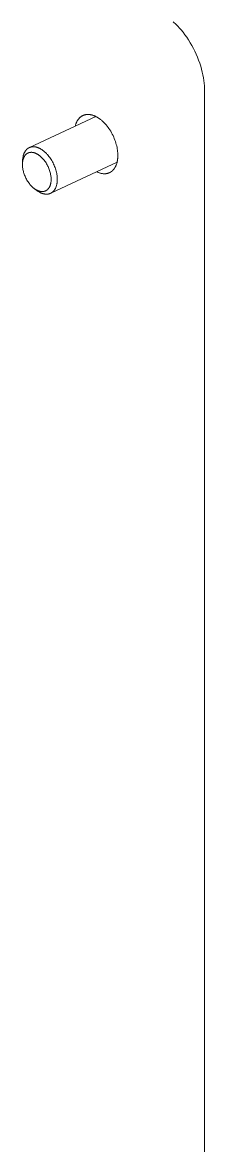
# Model space of a CAD drawing. Header units: inches. Extents: x -11 to 189, y -7 to 133.
# Drawn here: x 131.28 to 132.12, y 45.39 to 50.59 of the extents above; entities that cross this region are included whole.
import ezdxf

# ---------------------------------------------------------------- set-up
doc = ezdxf.new("R2010")
doc.units = ezdxf.units.IN
doc.layers.add('ZANO_R', color=7, linetype='Continuous', lineweight=0)

msp = doc.modelspace()

# ---------------------------------------------------------------- linework, layer by layer
at = {"layer": 'ZANO_R'}
for p, q in [((131.97914, 50.58854), (131.98383, 50.58433)), ((131.98383, 50.58433), (131.9885, 50.57998)), ((131.9885, 50.57998), (131.99316, 50.57547)), ((131.99316, 50.57547), (131.9978, 50.57082)), ((131.9978, 50.57082), (132.00242, 50.56602)), ((132.00242, 50.56602), (132.00702, 50.56107)), ((132.00702, 50.56107), (132.01611, 50.55077)), ((132.01611, 50.55077), (132.02504, 50.53993)), ((132.02504, 50.53993), (132.03376, 50.52858)), ((132.03376, 50.52858), (132.04224, 50.51677)), ((132.04224, 50.51677), (132.05044, 50.50453)), ((132.05044, 50.50453), (132.05833, 50.4919)), ((132.05833, 50.4919), (132.06586, 50.47894)), ((132.06586, 50.47894), (132.07302, 50.4657)), ((132.07302, 50.4657), (132.07976, 50.45223)), ((132.07976, 50.45223), (132.08608, 50.43859)), ((132.08608, 50.43859), (132.09194, 50.42482)), ((132.09194, 50.42482), (132.09733, 50.411)), ((132.09733, 50.411), (132.10223, 50.39717)), ((132.10223, 50.39717), (132.10665, 50.38339)), ((132.10665, 50.38339), (132.11056, 50.3697)), ((132.11056, 50.3697), (132.11398, 50.35617)), ((132.11398, 50.35617), (132.11691, 50.34283)), ((132.11691, 50.34283), (132.11935, 50.32972)), ((132.11935, 50.32972), (132.12131, 50.3169)), ((132.12131, 50.3169), (132.1228, 50.30439)), ((132.1228, 50.30439), (132.12385, 50.29221)), ((132.12385, 50.29221), (132.12446, 50.28041)), ((132.12446, 50.28041), (132.12466, 50.269)), ((132.12466, 40.2743), (132.12466, 50.269)), ((131.3145, 50.00707), (131.62075, 50.15047)), ((131.54196, 50.13985), (131.54324, 50.14133)), ((131.54324, 50.14133), (131.54455, 50.14276)), ((131.54455, 50.14276), (131.54591, 50.14414)), ((131.54591, 50.14414), (131.5473, 50.14546)), ((131.5473, 50.14546), (131.54872, 50.14673)), ((131.54872, 50.14673), (131.55018, 50.14794)), ((131.55018, 50.14794), (131.55167, 50.1491)), ((131.55167, 50.1491), (131.55319, 50.1502)), ((131.55319, 50.1502), (131.55397, 50.15073)), ((131.55397, 50.15073), (131.55475, 50.15124)), ((131.55475, 50.15124), (131.55554, 50.15174)), ((131.55554, 50.15174), (131.55634, 50.15222)), ((131.55634, 50.15222), (131.55714, 50.15269)), ((131.55714, 50.15269), (131.55795, 50.15315)), ((131.55795, 50.15315), (131.55877, 50.15359)), ((131.55877, 50.15359), (131.55959, 50.15401)), ((131.55959, 50.15401), (131.56042, 50.15442)), ((131.56042, 50.15442), (131.56126, 50.15481)), ((131.56126, 50.15481), (131.56211, 50.15519)), ((131.56211, 50.15519), (131.56296, 50.15556)), ((131.56296, 50.15556), (131.56381, 50.15591)), ((131.56381, 50.15591), (131.56467, 50.15624)), ((131.56467, 50.15624), (131.56554, 50.15656)), ((131.56554, 50.15656), (131.56642, 50.15686)), ((131.56642, 50.15686), (131.56818, 50.15742)), ((131.56818, 50.15742), (131.56996, 50.15792)), ((131.56996, 50.15792), (131.57176, 50.15836)), ((131.57176, 50.15836), (131.57358, 50.15874)), ((131.57358, 50.15874), (131.57542, 50.15906)), ((131.57542, 50.15906), (131.57727, 50.15932)), ((131.57727, 50.15932), (131.57913, 50.15951)), ((131.57913, 50.15951), (131.58101, 50.15965)), ((131.58101, 50.15965), (131.5829, 50.15973)), ((131.5829, 50.15973), (131.58479, 50.15976)), ((131.58479, 50.15976), (131.5867, 50.15972)), ((131.5867, 50.15972), (131.58861, 50.15963)), ((131.58861, 50.15963), (131.59053, 50.15948)), ((131.59053, 50.15948), (131.59245, 50.15928)), ((131.59245, 50.15928), (131.59437, 50.15902)), ((131.59437, 50.15902), (131.5963, 50.15871)), ((131.5963, 50.15871), (131.59822, 50.15835)), ((131.59822, 50.15835), (131.60015, 50.15794)), ((131.60015, 50.15794), (131.60207, 50.15748)), ((131.60207, 50.15748), (131.60399, 50.15696)), ((131.60399, 50.15696), (131.6059, 50.1564)), ((131.6059, 50.1564), (131.60781, 50.1558)), ((131.60781, 50.1558), (131.60972, 50.15515)), ((131.60972, 50.15515), (131.61161, 50.15445)), ((131.61161, 50.15445), (131.6135, 50.15372)), ((131.6135, 50.15372), (131.61538, 50.15294)), ((131.61538, 50.15294), (131.61724, 50.15212)), ((131.61724, 50.15212), (131.6191, 50.15126)), ((131.6191, 50.15126), (131.62094, 50.15037)), ((131.62094, 50.15037), (131.62277, 50.14944)), ((131.62277, 50.14944), (131.625, 50.14825)), ((131.625, 50.14825), (131.62725, 50.14699)), ((131.62725, 50.14699), (131.62951, 50.14565)), ((131.62951, 50.14565), (131.63179, 50.14424)), ((131.63179, 50.14424), (131.63409, 50.14275)), ((131.63409, 50.14275), (131.63639, 50.14118)), ((131.63639, 50.14118), (131.63871, 50.13954)), ((131.52586, 50.10604), (131.5264, 50.10819)), ((131.5264, 50.10819), (131.52699, 50.11032)), ((131.52699, 50.11032), (131.52761, 50.11242)), ((131.52761, 50.11242), (131.52827, 50.1145)), ((131.52827, 50.1145), (131.52898, 50.11655)), ((131.52898, 50.11655), (131.52973, 50.11857)), ((131.52973, 50.11857), (131.53052, 50.12056)), ((131.53052, 50.12056), (131.53135, 50.12251)), ((131.53135, 50.12251), (131.53223, 50.12443)), ((131.53223, 50.12443), (131.53315, 50.12631)), ((131.53315, 50.12631), (131.5341, 50.12815)), ((131.5341, 50.12815), (131.5351, 50.12996)), ((131.5351, 50.12996), (131.53615, 50.13172)), ((131.53615, 50.13172), (131.53723, 50.13343)), ((131.53723, 50.13343), (131.53835, 50.13511)), ((131.53835, 50.13511), (131.53951, 50.13674)), ((131.53951, 50.13674), (131.54072, 50.13832)), ((131.54072, 50.13832), (131.54196, 50.13985)), ((131.63871, 50.13954), (131.64104, 50.13782)), ((131.64104, 50.13782), (131.64337, 50.13603)), ((131.64337, 50.13603), (131.64571, 50.13416)), ((131.64571, 50.13416), (131.64805, 50.13221)), ((131.64805, 50.13221), (131.65039, 50.13018)), ((131.65039, 50.13018), (131.65273, 50.12808)), ((131.65273, 50.12808), (131.65507, 50.1259)), ((131.65507, 50.1259), (131.6574, 50.12365)), ((131.6574, 50.12365), (131.65972, 50.12132)), ((131.65972, 50.12132), (131.66203, 50.11892)), ((131.66203, 50.11892), (131.66433, 50.11645)), ((131.66433, 50.11645), (131.66888, 50.1113)), ((131.66888, 50.1113), (131.67334, 50.10588)), ((131.67334, 50.10588), (131.6777, 50.1002)), ((131.6777, 50.1002), (131.68194, 50.0943)), ((131.68194, 50.0943), (131.68604, 50.08818)), ((131.68604, 50.08818), (131.68998, 50.08186)), ((131.68998, 50.08186), (131.69375, 50.07538)), ((131.69375, 50.07538), (131.69733, 50.06876)), ((131.69733, 50.06876), (131.7007, 50.06203)), ((131.7007, 50.06203), (131.70386, 50.05521)), ((131.70386, 50.05521), (131.70679, 50.04833)), ((131.70679, 50.04833), (131.70948, 50.04141)), ((131.70948, 50.04141), (131.71194, 50.0345)), ((131.29169, 49.98558), (131.2908, 49.98391)), ((131.29261, 49.98721), (131.29169, 49.98558)), ((131.29358, 49.9888), (131.29261, 49.98721)), ((131.29459, 49.99034), (131.29358, 49.9888)), ((131.29564, 49.99183), (131.29459, 49.99034)), ((131.29674, 49.99327), (131.29564, 49.99183)), ((131.2973, 49.99397), (131.29674, 49.99327)), ((131.29787, 49.99466), (131.2973, 49.99397)), ((131.29845, 49.99533), (131.29787, 49.99466)), ((131.29904, 49.99599), (131.29845, 49.99533)), ((131.29964, 49.99664), (131.29904, 49.99599)), ((131.30025, 49.99728), (131.29964, 49.99664)), ((131.30087, 49.9979), (131.30025, 49.99728)), ((131.3015, 49.9985), (131.30087, 49.9979)), ((131.30213, 49.9991), (131.3015, 49.9985)), ((131.30278, 49.99968), (131.30213, 49.9991)), ((131.30343, 50.00024), (131.30278, 49.99968)), ((131.3041, 50.00079), (131.30343, 50.00024)), ((131.30477, 50.00132), (131.3041, 50.00079)), ((131.30545, 50.00184), (131.30477, 50.00132)), ((131.30614, 50.00235), (131.30545, 50.00184)), ((131.30683, 50.00284), (131.30614, 50.00235)), ((131.30754, 50.00332), (131.30683, 50.00284)), ((131.30825, 50.00378), (131.30754, 50.00332)), ((131.30897, 50.00422), (131.30825, 50.00378)), ((131.30969, 50.00465), (131.30897, 50.00422)), ((131.31043, 50.00507), (131.30969, 50.00465)), ((131.31117, 50.00546), (131.31043, 50.00507)), ((131.31192, 50.00585), (131.31117, 50.00546)), ((131.31267, 50.00622), (131.31192, 50.00585)), ((131.31343, 50.00657), (131.31267, 50.00622)), ((131.3142, 50.00691), (131.31343, 50.00657)), ((131.31497, 50.00723), (131.3142, 50.00691)), ((131.31575, 50.00753), (131.31497, 50.00723)), ((131.31653, 50.00782), (131.31575, 50.00753)), ((131.31732, 50.0081), (131.31653, 50.00782)), ((131.31812, 50.00836), (131.31732, 50.0081)), ((131.31892, 50.0086), (131.31812, 50.00836)), ((131.31823, 49.98439), (131.31898, 49.98446)), ((131.31973, 50.00883), (131.31892, 50.0086)), ((131.31898, 49.98446), (131.31973, 49.98452)), ((131.32054, 50.00904), (131.31973, 50.00883)), ((131.31973, 49.98452), (131.32048, 49.98457)), ((131.32048, 49.98457), (131.32124, 49.9846)), ((131.32135, 50.00923), (131.32054, 50.00904)), ((131.32124, 49.9846), (131.32199, 49.98461)), ((131.32217, 50.00941), (131.32135, 50.00923)), ((131.32199, 49.98461), (131.32275, 49.98461)), ((131.323, 50.00958), (131.32217, 50.00941)), ((131.32275, 49.98461), (131.32351, 49.9846)), ((131.32382, 50.00973), (131.323, 50.00958)), ((131.32351, 49.9846), (131.32428, 49.98458)), ((131.32465, 50.00986), (131.32382, 50.00973)), ((131.32428, 49.98458), (131.32504, 49.98454)), ((131.32549, 50.00998), (131.32465, 50.00986)), ((131.32504, 49.98454), (131.32581, 49.98449)), ((131.32633, 50.01009), (131.32549, 50.00998)), ((131.32581, 49.98449), (131.32734, 49.98434)), ((131.32717, 50.01018), (131.32633, 50.01009)), ((131.32801, 50.01025), (131.32717, 50.01018)), ((131.32886, 50.01031), (131.32801, 50.01025)), ((131.32971, 50.01035), (131.32886, 50.01031)), ((131.33056, 50.01038), (131.32971, 50.01035)), ((131.33227, 50.01039), (131.33056, 50.01038)), ((131.33399, 50.01035), (131.33227, 50.01039)), ((131.33572, 50.01025), (131.33399, 50.01035)), ((131.33744, 50.01009), (131.33572, 50.01025)), ((131.33917, 50.00988), (131.33744, 50.01009)), ((131.34091, 50.00961), (131.33917, 50.00988)), ((131.34264, 50.00929), (131.34091, 50.00961)), ((131.34437, 50.00892), (131.34264, 50.00929)), ((131.3461, 50.0085), (131.34437, 50.00892)), ((131.34782, 50.00803), (131.3461, 50.0085)), ((131.34954, 50.00751), (131.34782, 50.00803)), ((131.35125, 50.00694), (131.34954, 50.00751)), ((131.35295, 50.00634), (131.35125, 50.00694)), ((131.35465, 50.00569), (131.35295, 50.00634)), ((131.35633, 50.00499), (131.35465, 50.00569)), ((131.358, 50.00426), (131.35633, 50.00499)), ((131.35966, 50.00349), (131.358, 50.00426)), ((131.36145, 50.00261), (131.35966, 50.00349)), ((131.36324, 50.00168), (131.36145, 50.00261)), ((131.36506, 50.00068), (131.36324, 50.00168)), ((131.36689, 49.99963), (131.36506, 50.00068)), ((131.36873, 49.99851), (131.36689, 49.99963)), ((131.37058, 49.99734), (131.36873, 49.99851)), ((131.37244, 49.9961), (131.37058, 49.99734)), ((131.37431, 49.9948), (131.37244, 49.9961)), ((131.37619, 49.99344), (131.37431, 49.9948)), ((131.37807, 49.99201), (131.37619, 49.99344)), ((131.37996, 49.99053), (131.37807, 49.99201)), ((131.38185, 49.98898), (131.37996, 49.99053)), ((131.38374, 49.98737), (131.38185, 49.98898)), ((131.38563, 49.98569), (131.38374, 49.98737)), ((131.38752, 49.98396), (131.38563, 49.98569)), ((131.71194, 50.0345), (131.71414, 50.02761)), ((131.71414, 50.02761), (131.7161, 50.02076)), ((131.7161, 50.02076), (131.71781, 50.014)), ((131.71781, 50.014), (131.71928, 50.00733)), ((131.71928, 50.00733), (131.7205, 50.00078)), ((131.7205, 50.00078), (131.72147, 49.99436)), ((131.72147, 49.99436), (131.72222, 49.98811)), ((131.72222, 49.98811), (131.72274, 49.98202)), ((131.28135, 49.93117), (131.28142, 49.93305)), ((131.28142, 49.93305), (131.28153, 49.93492)), ((131.28153, 49.93492), (131.28167, 49.93678)), ((131.28161, 49.93679), (131.28222, 49.94871)), ((131.28167, 49.93678), (131.28184, 49.93864)), ((131.28184, 49.93864), (131.28206, 49.94048)), ((131.28206, 49.94048), (131.28231, 49.94232)), ((131.28235, 49.95082), (131.28222, 49.94871)), ((131.28231, 49.94232), (131.2826, 49.94413)), ((131.28251, 49.95292), (131.28235, 49.95082)), ((131.28272, 49.95501), (131.28251, 49.95292)), ((131.2826, 49.94413), (131.28293, 49.94594)), ((131.28296, 49.95709), (131.28272, 49.95501)), ((131.28293, 49.94594), (131.2833, 49.94772)), ((131.28324, 49.95915), (131.28296, 49.95709)), ((131.28357, 49.96121), (131.28324, 49.95915)), ((131.2833, 49.94772), (131.28371, 49.94948)), ((131.28394, 49.96324), (131.28357, 49.96121)), ((131.28371, 49.94948), (131.28417, 49.95122)), ((131.28434, 49.96526), (131.28394, 49.96324)), ((131.28417, 49.95122), (131.28466, 49.95293)), ((131.2848, 49.96725), (131.28434, 49.96526)), ((131.28466, 49.95293), (131.28519, 49.95462)), ((131.28529, 49.96922), (131.2848, 49.96725)), ((131.28519, 49.95462), (131.28577, 49.95628)), ((131.28583, 49.97117), (131.28529, 49.96922)), ((131.28577, 49.95628), (131.28639, 49.95791)), ((131.28641, 49.97308), (131.28583, 49.97117)), ((131.28639, 49.95791), (131.28705, 49.9595)), ((131.28703, 49.97497), (131.28641, 49.97308)), ((131.2877, 49.97683), (131.28703, 49.97497)), ((131.28705, 49.9595), (131.28775, 49.96106)), ((131.28841, 49.97866), (131.2877, 49.97683)), ((131.28775, 49.96106), (131.28849, 49.96259)), ((131.28916, 49.98045), (131.28841, 49.97866)), ((131.28849, 49.96259), (131.28927, 49.96407)), ((131.28996, 49.9822), (131.28916, 49.98045)), ((131.28927, 49.96407), (131.29009, 49.96552)), ((131.2908, 49.98391), (131.28996, 49.9822)), ((131.29009, 49.96552), (131.29096, 49.96692)), ((131.29096, 49.96692), (131.2914, 49.9676)), ((131.2914, 49.9676), (131.29186, 49.96827)), ((131.29186, 49.96827), (131.29232, 49.96894)), ((131.29232, 49.96894), (131.2928, 49.96958)), ((131.2928, 49.96958), (131.29329, 49.97022)), ((131.29329, 49.97022), (131.29378, 49.97085)), ((131.29378, 49.97085), (131.29428, 49.97146)), ((131.29428, 49.97146), (131.2948, 49.97206)), ((131.2948, 49.97206), (131.29532, 49.97265)), ((131.29532, 49.97265), (131.29585, 49.97323)), ((131.29585, 49.97323), (131.29639, 49.97379)), ((131.29639, 49.97379), (131.29694, 49.97434)), ((131.29694, 49.97434), (131.2975, 49.97487)), ((131.2975, 49.97487), (131.29807, 49.9754)), ((131.29807, 49.9754), (131.29864, 49.97591)), ((131.29864, 49.97591), (131.29922, 49.9764)), ((131.29922, 49.9764), (131.29981, 49.97688)), ((131.29981, 49.97688), (131.30041, 49.97735)), ((131.30041, 49.97735), (131.30102, 49.9778)), ((131.30102, 49.9778), (131.30164, 49.97824)), ((131.30164, 49.97824), (131.30226, 49.97867)), ((131.30226, 49.97867), (131.30289, 49.97908)), ((131.30289, 49.97908), (131.30353, 49.97948)), ((131.30353, 49.97948), (131.30417, 49.97986)), ((131.30417, 49.97986), (131.30482, 49.98022)), ((131.30482, 49.98022), (131.30548, 49.98058)), ((131.30548, 49.98058), (131.30614, 49.98091)), ((131.30614, 49.98091), (131.30681, 49.98124)), ((131.30681, 49.98124), (131.30749, 49.98155)), ((131.30749, 49.98155), (131.30817, 49.98184)), ((131.30817, 49.98184), (131.30886, 49.98212)), ((131.30886, 49.98212), (131.30955, 49.98238)), ((131.30955, 49.98238), (131.31025, 49.98263)), ((131.31025, 49.98263), (131.31095, 49.98286)), ((131.31095, 49.98286), (131.31166, 49.98308)), ((131.31166, 49.98308), (131.31238, 49.98329)), ((131.31238, 49.98329), (131.31309, 49.98348)), ((131.31309, 49.98348), (131.31382, 49.98365)), ((131.31382, 49.98365), (131.31454, 49.98381)), ((131.31454, 49.98381), (131.31527, 49.98396)), ((131.31527, 49.98396), (131.31601, 49.98409)), ((131.31601, 49.98409), (131.31675, 49.9842)), ((131.31675, 49.9842), (131.31749, 49.98431)), ((131.31749, 49.98431), (131.31823, 49.98439)), ((131.32734, 49.98434), (131.32887, 49.98414)), ((131.32887, 49.98414), (131.33041, 49.98389)), ((131.33041, 49.98389), (131.33194, 49.9836)), ((131.33194, 49.9836), (131.33348, 49.98325)), ((131.33348, 49.98325), (131.33501, 49.98285)), ((131.33501, 49.98285), (131.33653, 49.98242)), ((131.33653, 49.98242), (131.33805, 49.98193)), ((131.33805, 49.98193), (131.33957, 49.9814)), ((131.33957, 49.9814), (131.34107, 49.98084)), ((131.34107, 49.98084), (131.34256, 49.98023)), ((131.34256, 49.98023), (131.34405, 49.97958)), ((131.34405, 49.97958), (131.34552, 49.9789)), ((131.34552, 49.9789), (131.347, 49.97818)), ((131.347, 49.97818), (131.34849, 49.9774)), ((131.34849, 49.9774), (131.34999, 49.97658)), ((131.34999, 49.97658), (131.3515, 49.97571)), ((131.3515, 49.97571), (131.35302, 49.97479)), ((131.35302, 49.97479), (131.35455, 49.97381)), ((131.35455, 49.97381), (131.35609, 49.97279)), ((131.35609, 49.97279), (131.35764, 49.97171)), ((131.35764, 49.97171), (131.3592, 49.97058)), ((131.3592, 49.97058), (131.36075, 49.96941)), ((131.36075, 49.96941), (131.36232, 49.96818)), ((131.36232, 49.96818), (131.36388, 49.96689)), ((131.36388, 49.96689), (131.36544, 49.96556)), ((131.36544, 49.96556), (131.36701, 49.96418)), ((131.36701, 49.96418), (131.36857, 49.96274)), ((131.36857, 49.96274), (131.37012, 49.96126)), ((131.37012, 49.96126), (131.37167, 49.95973)), ((131.37167, 49.95973), (131.37321, 49.95814)), ((131.37321, 49.95814), (131.37475, 49.95651)), ((131.37475, 49.95651), (131.37627, 49.95484)), ((131.37627, 49.95484), (131.37928, 49.95135)), ((131.37928, 49.95135), (131.38222, 49.94769)), ((131.38222, 49.94769), (131.38509, 49.94386)), ((131.38509, 49.94386), (131.38788, 49.93989)), ((131.3894, 49.98217), (131.38752, 49.98396)), ((131.38788, 49.93989), (131.39056, 49.93579)), ((131.39127, 49.98031), (131.3894, 49.98217)), ((131.39056, 49.93579), (131.39313, 49.93157)), ((131.39313, 49.9784), (131.39127, 49.98031)), ((131.39499, 49.97643), (131.39313, 49.9784)), ((131.39683, 49.9744), (131.39499, 49.97643)), ((131.40046, 49.97019), (131.39683, 49.9744)), ((131.40402, 49.96576), (131.40046, 49.97019)), ((131.40749, 49.96114), (131.40402, 49.96576)), ((131.41085, 49.95634), (131.40749, 49.96114)), ((131.4141, 49.95138), (131.41085, 49.95634)), ((131.71968, 49.93916), (131.41348, 49.7958)), ((131.4172, 49.94628), (131.4141, 49.95138)), ((131.42017, 49.94106), (131.4172, 49.94628)), ((131.42297, 49.93573), (131.42017, 49.94106)), ((131.4256, 49.93033), (131.42297, 49.93573)), ((131.71797, 49.93288), (131.71717, 49.93039)), ((131.71871, 49.93541), (131.71797, 49.93288)), ((131.71939, 49.93797), (131.71871, 49.93541)), ((131.72001, 49.94057), (131.71939, 49.93797)), ((131.72057, 49.94319), (131.72001, 49.94057)), ((131.72108, 49.94584), (131.72057, 49.94319)), ((131.72152, 49.94851), (131.72108, 49.94584)), ((131.72191, 49.95121), (131.72152, 49.94851)), ((131.72225, 49.95392), (131.72191, 49.95121)), ((131.72253, 49.95665), (131.72225, 49.95392)), ((131.72276, 49.95938), (131.72253, 49.95665)), ((131.72274, 49.98202), (131.72305, 49.97612)), ((131.72293, 49.96213), (131.72276, 49.95938)), ((131.72305, 49.96489), (131.72293, 49.96213)), ((131.72305, 49.97612), (131.72315, 49.97041)), ((131.72313, 49.96765), (131.72305, 49.96489)), ((131.72315, 49.97041), (131.72313, 49.96765)), ((131.28132, 49.9293), (131.28135, 49.93117)), ((131.28132, 49.92742), (131.28132, 49.9293)), ((131.28135, 49.92553), (131.28132, 49.92742)), ((131.28152, 49.92171), (131.28135, 49.92553)), ((131.28182, 49.91776), (131.28152, 49.92171)), ((131.28227, 49.9137), (131.28182, 49.91776)), ((131.28287, 49.90953), (131.28227, 49.9137)), ((131.28362, 49.90526), (131.28287, 49.90953)), ((131.28453, 49.9009), (131.28362, 49.90526)), ((131.2856, 49.89648), (131.28453, 49.9009)), ((131.28684, 49.892), (131.2856, 49.89648)), ((131.28824, 49.88747), (131.28684, 49.892)), ((131.2898, 49.88292), (131.28824, 49.88747)), ((131.29152, 49.87837), (131.2898, 49.88292)), ((131.39313, 49.93157), (131.39558, 49.92725)), ((131.39558, 49.92725), (131.3979, 49.92284)), ((131.3979, 49.92284), (131.40008, 49.91837)), ((131.40008, 49.91837), (131.40211, 49.91385)), ((131.40211, 49.91385), (131.40399, 49.9093)), ((131.40399, 49.9093), (131.40571, 49.90474)), ((131.40571, 49.90474), (131.40728, 49.90019)), ((131.40728, 49.90019), (131.40867, 49.89567)), ((131.40867, 49.89567), (131.40991, 49.89119)), ((131.40991, 49.89119), (131.41098, 49.88676)), ((131.41098, 49.88676), (131.41189, 49.88241)), ((131.41189, 49.88241), (131.41264, 49.87814)), ((131.42806, 49.92486), (131.4256, 49.93033)), ((131.43033, 49.91937), (131.42806, 49.92486)), ((131.43241, 49.91386), (131.43033, 49.91937)), ((131.4343, 49.90836), (131.43241, 49.91386)), ((131.43599, 49.90289), (131.4343, 49.90836)), ((131.43748, 49.89748), (131.43599, 49.90289)), ((131.43878, 49.89213), (131.43748, 49.89748)), ((131.43988, 49.88686), (131.43878, 49.89213)), ((131.44079, 49.88171), (131.43988, 49.88686)), ((131.44151, 49.87666), (131.44079, 49.88171)), ((131.62701, 49.89367), (131.6248, 49.89474)), ((131.62924, 49.89267), (131.62701, 49.89367)), ((131.63149, 49.89171), (131.62924, 49.89267)), ((131.63375, 49.89082), (131.63149, 49.89171)), ((131.63602, 49.88999), (131.63375, 49.89082)), ((131.6383, 49.88922), (131.63602, 49.88999)), ((131.6406, 49.88851), (131.6383, 49.88922)), ((131.64289, 49.88788), (131.6406, 49.88851)), ((131.6452, 49.88731), (131.64289, 49.88788)), ((131.64751, 49.88682), (131.6452, 49.88731)), ((131.64982, 49.88639), (131.64751, 49.88682)), ((131.65212, 49.88605), (131.64982, 49.88639)), ((131.65443, 49.88578), (131.65212, 49.88605)), ((131.65673, 49.88559), (131.65443, 49.88578)), ((131.65787, 49.88552), (131.65673, 49.88559)), ((131.65902, 49.88548), (131.65787, 49.88552)), ((131.66016, 49.88545), (131.65902, 49.88548)), ((131.6613, 49.88545), (131.66016, 49.88545)), ((131.66244, 49.88546), (131.6613, 49.88545)), ((131.66357, 49.8855), (131.66244, 49.88546)), ((131.6647, 49.88556), (131.66357, 49.8855)), ((131.66582, 49.88564), (131.6647, 49.88556)), ((131.66695, 49.88574), (131.66582, 49.88564)), ((131.66806, 49.88586), (131.66695, 49.88574)), ((131.66917, 49.88601), (131.66806, 49.88586)), ((131.67028, 49.88617), (131.66917, 49.88601)), ((131.67138, 49.88636), (131.67028, 49.88617)), ((131.67248, 49.88656), (131.67138, 49.88636)), ((131.67357, 49.88679), (131.67248, 49.88656)), ((131.67465, 49.88705), (131.67357, 49.88679)), ((131.67573, 49.88732), (131.67465, 49.88705)), ((131.6768, 49.88761), (131.67573, 49.88732)), ((131.67786, 49.88793), (131.6768, 49.88761)), ((131.67892, 49.88827), (131.67786, 49.88793)), ((131.67997, 49.88863), (131.67892, 49.88827)), ((131.68101, 49.88901), (131.67997, 49.88863)), ((131.68204, 49.88942), (131.68101, 49.88901)), ((131.68306, 49.88985), (131.68204, 49.88942)), ((131.68408, 49.89029), (131.68306, 49.88985)), ((131.68508, 49.89076), (131.68408, 49.89029)), ((131.68608, 49.89126), (131.68508, 49.89076)), ((131.68707, 49.89177), (131.68608, 49.89126)), ((131.68804, 49.8923), (131.68707, 49.89177)), ((131.68901, 49.89286), (131.68804, 49.8923)), ((131.68996, 49.89344), (131.68901, 49.89286)), ((131.69091, 49.89404), (131.68996, 49.89344)), ((131.69184, 49.89466), (131.69091, 49.89404)), ((131.69277, 49.8953), (131.69184, 49.89466)), ((131.69368, 49.89596), (131.69277, 49.8953)), ((131.69458, 49.89664), (131.69368, 49.89596)), ((131.69547, 49.89734), (131.69458, 49.89664)), ((131.69635, 49.89807), (131.69547, 49.89734)), ((131.69721, 49.89881), (131.69635, 49.89807)), ((131.69806, 49.89957), (131.69721, 49.89881)), ((131.6989, 49.90036), (131.69806, 49.89957)), ((131.69973, 49.90116), (131.6989, 49.90036)), ((131.70055, 49.90198), (131.69973, 49.90116)), ((131.70135, 49.90282), (131.70055, 49.90198)), ((131.70214, 49.90368), (131.70135, 49.90282)), ((131.70291, 49.90456), (131.70214, 49.90368)), ((131.70367, 49.90545), (131.70291, 49.90456)), ((131.70442, 49.90637), (131.70367, 49.90545)), ((131.70515, 49.9073), (131.70442, 49.90637)), ((131.70587, 49.90825), (131.70515, 49.9073)), ((131.70657, 49.90921), (131.70587, 49.90825)), ((131.70727, 49.91019), (131.70657, 49.90921)), ((131.7086, 49.91221), (131.70727, 49.91019)), ((131.70988, 49.91429), (131.7086, 49.91221)), ((131.7111, 49.91643), (131.70988, 49.91429)), ((131.71227, 49.91863), (131.7111, 49.91643)), ((131.71337, 49.92088), (131.71227, 49.91863)), ((131.71441, 49.92319), (131.71337, 49.92088)), ((131.71539, 49.92554), (131.71441, 49.92319)), ((131.71631, 49.92795), (131.71539, 49.92554)), ((131.71717, 49.93039), (131.71631, 49.92795)), ((131.2934, 49.87382), (131.29152, 49.87837)), ((131.29543, 49.8693), (131.2934, 49.87382)), ((131.29761, 49.86483), (131.29543, 49.8693)), ((131.29993, 49.86042), (131.29761, 49.86483)), ((131.30238, 49.8561), (131.29993, 49.86042)), ((131.30496, 49.85188), (131.30238, 49.8561)), ((131.30764, 49.84777), (131.30496, 49.85188)), ((131.31042, 49.8438), (131.30764, 49.84777)), ((131.31329, 49.83998), (131.31042, 49.8438)), ((131.31624, 49.83632), (131.31329, 49.83998)), ((131.31924, 49.83283), (131.31624, 49.83632)), ((131.32077, 49.83115), (131.31924, 49.83283)), ((131.3223, 49.82952), (131.32077, 49.83115)), ((131.32384, 49.82794), (131.3223, 49.82952)), ((131.40913, 49.82976), (131.40847, 49.82816)), ((131.40974, 49.83139), (131.40913, 49.82976)), ((131.41032, 49.83304), (131.40974, 49.83139)), ((131.41085, 49.83473), (131.41032, 49.83304)), ((131.41135, 49.83645), (131.41085, 49.83473)), ((131.4118, 49.83819), (131.41135, 49.83645)), ((131.41221, 49.83995), (131.4118, 49.83819)), ((131.41258, 49.84173), (131.41221, 49.83995)), ((131.41291, 49.84353), (131.41258, 49.84173)), ((131.41264, 49.87814), (131.41324, 49.87397)), ((131.4132, 49.84535), (131.41291, 49.84353)), ((131.41346, 49.84718), (131.4132, 49.84535)), ((131.41324, 49.87397), (131.41369, 49.8699)), ((131.41367, 49.84903), (131.41346, 49.84718)), ((131.41385, 49.85088), (131.41367, 49.84903)), ((131.41369, 49.8699), (131.41399, 49.86596)), ((131.41399, 49.85275), (131.41385, 49.85088)), ((131.41399, 49.86596), (131.41416, 49.86213)), ((131.41409, 49.85462), (131.41399, 49.85275)), ((131.41416, 49.85649), (131.41409, 49.85462)), ((131.41416, 49.86213), (131.41419, 49.86025)), ((131.41419, 49.85837), (131.41416, 49.85649)), ((131.41419, 49.86025), (131.41419, 49.85837)), ((131.43798, 49.8272), (131.43863, 49.82924)), ((131.43863, 49.82924), (131.43922, 49.83131)), ((131.43922, 49.83131), (131.43977, 49.83342)), ((131.43977, 49.83342), (131.44027, 49.83555)), ((131.44027, 49.83555), (131.44071, 49.8377)), ((131.44071, 49.8377), (131.44111, 49.83988)), ((131.44111, 49.83988), (131.44147, 49.84207)), ((131.44147, 49.84207), (131.44177, 49.84429)), ((131.44205, 49.87175), (131.44151, 49.87666)), ((131.44177, 49.84429), (131.44203, 49.84652)), ((131.44203, 49.84652), (131.44225, 49.84876)), ((131.44242, 49.86698), (131.44205, 49.87175)), ((131.44225, 49.84876), (131.44241, 49.85101)), ((131.44241, 49.85101), (131.44254, 49.85327)), ((131.44262, 49.86236), (131.44242, 49.86698)), ((131.44254, 49.85327), (131.44262, 49.85554)), ((131.44266, 49.86008), (131.44262, 49.86236)), ((131.44262, 49.85554), (131.44266, 49.85781)), ((131.44266, 49.85781), (131.44266, 49.86008)), ((131.32539, 49.82641), (131.32384, 49.82794)), ((131.32695, 49.82492), (131.32539, 49.82641)), ((131.32851, 49.82349), (131.32695, 49.82492)), ((131.33007, 49.82211), (131.32851, 49.82349)), ((131.33163, 49.82077), (131.33007, 49.82211)), ((131.3332, 49.81949), (131.33163, 49.82077)), ((131.33476, 49.81826), (131.3332, 49.81949)), ((131.33632, 49.81708), (131.33476, 49.81826)), ((131.33787, 49.81595), (131.33632, 49.81708)), ((131.34794, 49.80836), (131.33785, 49.81593)), ((131.33942, 49.81488), (131.33787, 49.81595)), ((131.34096, 49.81385), (131.33942, 49.81488)), ((131.34249, 49.81288), (131.34096, 49.81385)), ((131.34402, 49.81196), (131.34249, 49.81288)), ((131.34553, 49.81109), (131.34402, 49.81196)), ((131.34703, 49.81026), (131.34553, 49.81109)), ((131.34852, 49.80949), (131.34703, 49.81026)), ((131.34794, 49.80836), (131.34996, 49.80686)), ((131.34999, 49.80877), (131.34852, 49.80949)), ((131.34996, 49.80686), (131.35202, 49.80542)), ((131.35146, 49.80808), (131.34999, 49.80877)), ((131.35295, 49.80744), (131.35146, 49.80808)), ((131.35202, 49.80542), (131.35411, 49.80402)), ((131.35444, 49.80683), (131.35295, 49.80744)), ((131.35411, 49.80402), (131.35624, 49.80268)), ((131.35595, 49.80626), (131.35444, 49.80683)), ((131.35746, 49.80574), (131.35595, 49.80626)), ((131.35624, 49.80268), (131.3584, 49.80139)), ((131.35898, 49.80525), (131.35746, 49.80574)), ((131.3584, 49.80139), (131.3606, 49.80016)), ((131.36051, 49.80481), (131.35898, 49.80525)), ((131.36204, 49.80442), (131.36051, 49.80481)), ((131.3606, 49.80016), (131.36282, 49.79898)), ((131.36357, 49.80407), (131.36204, 49.80442)), ((131.36282, 49.79898), (131.36507, 49.79786)), ((131.36511, 49.80377), (131.36357, 49.80407)), ((131.36507, 49.79786), (131.36685, 49.79703)), ((131.36664, 49.80352), (131.36511, 49.80377)), ((131.36818, 49.80333), (131.36664, 49.80352)), ((131.36685, 49.79703), (131.36864, 49.79625)), ((131.36971, 49.80318), (131.36818, 49.80333)), ((131.36864, 49.79625), (131.37045, 49.79552)), ((131.37047, 49.80313), (131.36971, 49.80318)), ((131.37045, 49.79552), (131.37227, 49.79483)), ((131.37124, 49.80309), (131.37047, 49.80313)), ((131.372, 49.80306), (131.37124, 49.80309)), ((131.37276, 49.80305), (131.372, 49.80306)), ((131.37227, 49.79483), (131.37409, 49.79419)), ((131.37352, 49.80305), (131.37276, 49.80305)), ((131.37428, 49.80307), (131.37352, 49.80305)), ((131.37409, 49.79419), (131.37593, 49.79361)), ((131.37503, 49.8031), (131.37428, 49.80307)), ((131.37578, 49.80314), (131.37503, 49.8031)), ((131.37653, 49.8032), (131.37578, 49.80314)), ((131.37593, 49.79361), (131.37777, 49.79308)), ((131.37728, 49.80327), (131.37653, 49.8032)), ((131.37803, 49.80336), (131.37728, 49.80327)), ((131.37777, 49.79308), (131.37962, 49.7926)), ((131.37877, 49.80346), (131.37803, 49.80336)), ((131.37951, 49.80358), (131.37877, 49.80346)), ((131.38024, 49.80371), (131.37951, 49.80358)), ((131.37962, 49.7926), (131.38148, 49.79218)), ((131.38097, 49.80385), (131.38024, 49.80371)), ((131.3817, 49.80401), (131.38097, 49.80385)), ((131.38148, 49.79218), (131.38333, 49.79182)), ((131.38242, 49.80419), (131.3817, 49.80401)), ((131.38314, 49.80438), (131.38242, 49.80419)), ((131.38385, 49.80458), (131.38314, 49.80438)), ((131.38333, 49.79182), (131.38519, 49.79152)), ((131.38456, 49.8048), (131.38385, 49.80458)), ((131.38526, 49.80504), (131.38456, 49.8048)), ((131.38519, 49.79152), (131.38704, 49.79128)), ((131.38596, 49.80529), (131.38526, 49.80504)), ((131.38666, 49.80555), (131.38596, 49.80529)), ((131.38734, 49.80583), (131.38666, 49.80555)), ((131.38704, 49.79128), (131.3889, 49.79111)), ((131.38803, 49.80612), (131.38734, 49.80583)), ((131.3887, 49.80643), (131.38803, 49.80612)), ((131.38937, 49.80675), (131.3887, 49.80643)), ((131.3889, 49.79111), (131.38982, 49.79104)), ((131.39004, 49.80709), (131.38937, 49.80675)), ((131.38982, 49.79104), (131.39074, 49.791)), ((131.39069, 49.80744), (131.39004, 49.80709)), ((131.39134, 49.80781), (131.39069, 49.80744)), ((131.39074, 49.791), (131.39167, 49.79097)), ((131.39199, 49.80819), (131.39134, 49.80781)), ((131.39167, 49.79097), (131.39258, 49.79095)), ((131.39263, 49.80859), (131.39199, 49.80819)), ((131.39258, 49.79095), (131.3935, 49.79095)), ((131.39326, 49.809), (131.39263, 49.80859)), ((131.39388, 49.80942), (131.39326, 49.809)), ((131.3935, 49.79095), (131.39442, 49.79097)), ((131.39449, 49.80986), (131.39388, 49.80942)), ((131.39442, 49.79097), (131.39533, 49.79101)), ((131.3951, 49.81032), (131.39449, 49.80986)), ((131.3957, 49.81078), (131.3951, 49.81032)), ((131.39533, 49.79101), (131.39624, 49.79106)), ((131.39629, 49.81127), (131.3957, 49.81078)), ((131.39624, 49.79106), (131.39715, 49.79113)), ((131.39687, 49.81176), (131.39629, 49.81127)), ((131.39745, 49.81227), (131.39687, 49.81176)), ((131.39715, 49.79113), (131.39805, 49.79122)), ((131.39801, 49.81279), (131.39745, 49.81227)), ((131.39857, 49.81333), (131.39801, 49.81279)), ((131.39805, 49.79122), (131.39895, 49.79132)), ((131.39912, 49.81388), (131.39857, 49.81333)), ((131.39895, 49.79132), (131.39985, 49.79145)), ((131.39966, 49.81444), (131.39912, 49.81388)), ((131.40019, 49.81502), (131.39966, 49.81444)), ((131.39985, 49.79145), (131.40074, 49.79159)), ((131.40072, 49.8156), (131.40019, 49.81502)), ((131.40123, 49.8162), (131.40072, 49.8156)), ((131.40074, 49.79159), (131.40162, 49.79175)), ((131.40173, 49.81682), (131.40123, 49.8162)), ((131.40162, 49.79175), (131.40251, 49.79192)), ((131.40223, 49.81744), (131.40173, 49.81682)), ((131.40271, 49.81808), (131.40223, 49.81744)), ((131.40251, 49.79192), (131.40339, 49.79211)), ((131.40319, 49.81873), (131.40271, 49.81808)), ((131.40366, 49.81939), (131.40319, 49.81873)), ((131.40339, 49.79211), (131.40426, 49.79233)), ((131.40411, 49.82007), (131.40366, 49.81939)), ((131.40456, 49.82075), (131.40411, 49.82007)), ((131.40426, 49.79233), (131.40513, 49.79255)), ((131.40542, 49.82215), (131.40456, 49.82075)), ((131.40513, 49.79255), (131.40599, 49.7928)), ((131.40624, 49.82359), (131.40542, 49.82215)), ((131.40599, 49.7928), (131.40685, 49.79307)), ((131.40703, 49.82508), (131.40624, 49.82359)), ((131.40685, 49.79307), (131.4077, 49.79335)), ((131.40777, 49.8266), (131.40703, 49.82508)), ((131.4077, 49.79335), (131.40854, 49.79365)), ((131.40847, 49.82816), (131.40777, 49.8266)), ((131.40854, 49.79365), (131.40938, 49.79397)), ((131.40938, 49.79397), (131.41021, 49.79431)), ((131.41021, 49.79431), (131.41104, 49.79466)), ((131.41104, 49.79466), (131.41185, 49.79503)), ((131.41185, 49.79503), (131.41266, 49.79542)), ((131.41266, 49.79542), (131.41347, 49.79583)), ((131.41347, 49.79583), (131.41426, 49.79626)), ((131.41426, 49.79626), (131.41505, 49.7967)), ((131.41505, 49.7967), (131.41582, 49.79716)), ((131.41582, 49.79716), (131.41659, 49.79764)), ((131.41659, 49.79764), (131.41736, 49.79814)), ((131.41736, 49.79814), (131.41811, 49.79865)), ((131.41811, 49.79865), (131.41885, 49.79918)), ((131.41885, 49.79918), (131.41958, 49.79973)), ((131.41958, 49.79973), (131.42031, 49.8003)), ((131.42031, 49.8003), (131.42102, 49.80088)), ((131.42102, 49.80088), (131.42173, 49.80148)), ((131.42173, 49.80148), (131.42242, 49.80209)), ((131.42242, 49.80209), (131.42311, 49.80272)), ((131.42311, 49.80272), (131.42378, 49.80337)), ((131.42378, 49.80337), (131.42445, 49.80404)), ((131.42445, 49.80404), (131.4251, 49.80472)), ((131.4251, 49.80472), (131.42574, 49.80541)), ((131.42574, 49.80541), (131.42637, 49.80612)), ((131.42637, 49.80612), (131.42699, 49.80685)), ((131.42699, 49.80685), (131.4276, 49.80759)), ((131.4276, 49.80759), (131.4282, 49.80835)), ((131.4282, 49.80835), (131.42879, 49.80912)), ((131.42879, 49.80912), (131.42936, 49.8099)), ((131.42936, 49.8099), (131.42993, 49.8107)), ((131.42993, 49.8107), (131.43048, 49.81151)), ((131.43048, 49.81151), (131.43102, 49.81234)), ((131.43102, 49.81234), (131.43206, 49.81403)), ((131.43206, 49.81403), (131.43305, 49.81578)), ((131.43305, 49.81578), (131.434, 49.81757)), ((131.434, 49.81757), (131.4349, 49.81941)), ((131.4349, 49.81941), (131.43574, 49.8213)), ((131.43574, 49.8213), (131.43654, 49.82323)), ((131.43654, 49.82323), (131.43728, 49.8252)), ((131.43728, 49.8252), (131.43798, 49.8272))]:
    msp.add_line(p, q, dxfattribs=at)

doc.saveas('drawing.dxf')
